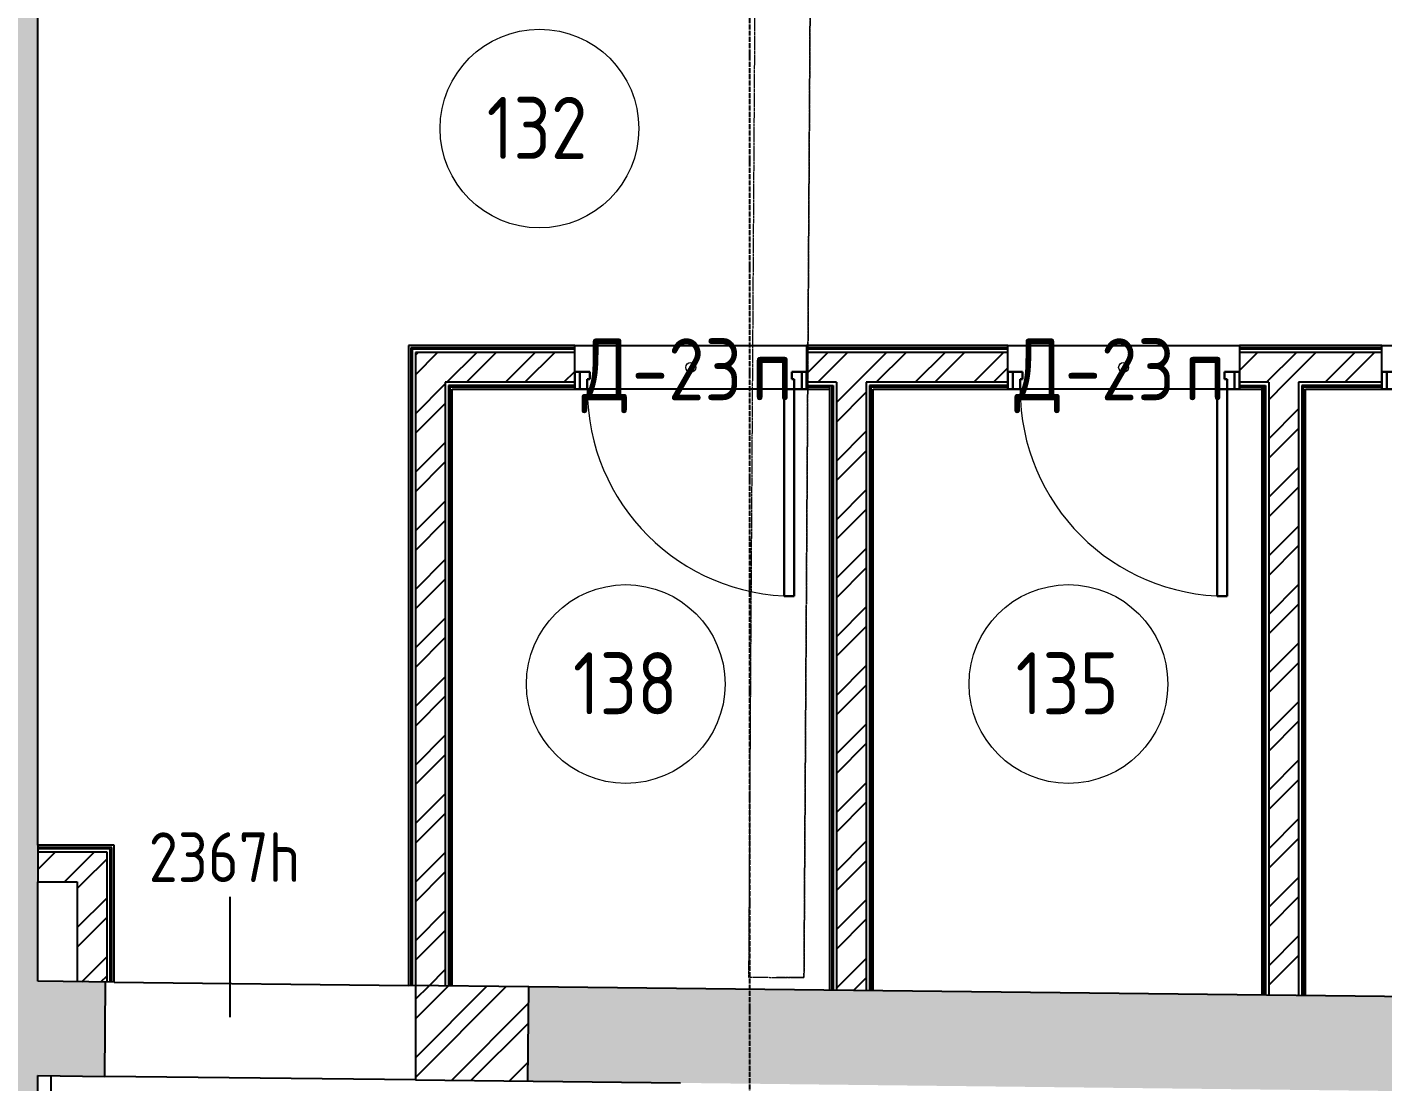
# Model space of a CAD drawing. Header units: millimetres. Extents: x -33838 to 476301, y -41806 to 120107.
# Drawn here: x 46500 to 51958, y 36887 to 41133 of the extents above; entities that cross this region are included whole.
import ezdxf

# ---------------------------------------------------------------- set-up
doc = ezdxf.new("R2010")
doc.units = ezdxf.units.MM
for name, pattern in [('ADSK_Линия сетки', [25, 20, -2.5, 0, -2.5]), ('ADSK_Сверху', [4.5, 3, -1.5]), ('ADSK_Снесено', [4.5, 3, -1.5])]:
    doc.linetypes.add(name, pattern=pattern)
for name, color, linetype, lineweight in [('Аннотация', 7, 'Continuous', 9), ('Двери', 251, 'Continuous', 18), ('Каркас', 7, 'Continuous', 18), ('Марки дверей', 7, 'Continuous', 20), ('Марки помещений', 7, 'Continuous', 20)]:
    doc.layers.add(name, color=color, linetype=linetype, lineweight=lineweight)
for name, color, linetype, lineweight, true_color in [('Линии', 7, 'Continuous', 9, 0x00a600), ('Стены внутренние', 5, 'Continuous', 18, 0x0000ff), ('Стены наружные', 1, 'ADSK_Снесено', 18, 0xff0000), ('Стены штриховка', 5, 'Continuous', 18, 0x0000ff)]:
    doc.layers.add(name, color=color, linetype=linetype, lineweight=lineweight, true_color=true_color)
doc.styles.add('GOST Common_1', font='GOST Common_0.ttf', dxfattribs={"width": 0.9, "height": 200})
doc.styles.add('GOST Common_2', font='GOST Common_0.ttf', dxfattribs={"width": 0.9, "height": 250})
pattern_1 = [(45, (0, 0), (-117.8655, 117.8655), []), (45, (78.58, 0), (-117.8655, 117.8655), [])]

# ---------------------------------------------------------------- blocks, each defined once
blk = doc.blocks.new('ADSK_БалкаЖБ_Прямоугольная - 223_1х460мм-821113-01 План 1-го этажа маркировочный')
at = {"layer": 'Каркас', "color": 253, "linetype": 'ADSK_Сверху', "true_color": 0xaaaaaa}
for p, q in [((-2939.7, 111.5), (-2939.7, -111.6)), ((-2939.7, 111.5), (2939.7, 111.5)), ((2939.7, -111.6), (2939.7, 111.5)), ((-2939.7, -111.6), (2939.7, -111.6))]:
    blk.add_line(p, q, dxfattribs=at)
at = {"layer": 'Каркас', "color": 253, "linetype": 'ADSK_Сверху', "true_color": 0xb2b2b2}
for p, q in [((-2939.7, -0.1), (-2939.7, 111.5)), ((2939.7, 111.5), (-2939.7, 111.5)), ((2939.7, 111.5), (2939.7, -0.1))]:
    blk.add_line(p, q, dxfattribs=at)
blk = doc.blocks.new('AC_Дверь_Однопольная - Д-23п 933х2200h-1983237-01 План 1-го этажа маркировочный')
at = {"layer": 'Двери', "lineweight": 30}
for p, q in [((-416.5, 921), (-376.5, 921)), ((-416.5, 88), (-416.5, 921)), ((-376.5, 921), (-376.5, 88)), ((-466.5, 88), (-446.5, 88)), ((-466.5, 18), (-466.5, 88)), ((-446.5, 88), (-416.5, 88)), ((-446.5, 18), (-446.5, 88)), ((-446.5, 88), (-446.5, 18)), ((-376.5, 88), (-416.5, 88)), ((-416.5, 88), (-416.5, 48)), ((416.5, 88), (446.5, 88)), ((416.5, 48), (416.5, 88)), ((446.5, 88), (446.5, 18)), ((446.5, 88), (466.5, 88)), ((446.5, 18), (446.5, 88)), ((466.5, 88), (466.5, 18)), ((-446.5, 18), (-466.5, 18)), ((-406.5, 18), (-446.5, 18)), ((-416.5, 48), (-406.5, 48)), ((-406.5, 48), (-406.5, 18)), ((406.5, 48), (416.5, 48)), ((406.5, 18), (406.5, 48)), ((446.5, 18), (406.5, 18)), ((466.5, 18), (446.5, 18))]:
    blk.add_line(p, q, dxfattribs=at)
at = {"layer": 'Двери'}
blk.add_arc((-416.5, 88), 833, 0, 90, dxfattribs=at)
blk = doc.blocks.new('ADSK_Марка_Помещение_ОдноЗначение - Номер-247393-01 План 1-го этажа маркировочный')
at = {"layer": 'Марки помещений'}
blk.add_circle((0, 0), 4, dxfattribs=at)
blk = doc.blocks.new('ADSK_Марка_Дверь - Марка типа и комментарии-2020407-01 План 1-го этажа маркировочный')
at = {"layer": 'Марки дверей', "lineweight": 9}
blk.add_circle((0, 0), 0.2, dxfattribs=at)

msp = doc.modelspace()

# ---------------------------------------------------------------- hatches: boundary and pattern name
at = {"layer": 'Стены внутренние', "lineweight": 25, "true_color": 0x636466}
h = msp.add_hatch(dxfattribs=at)
h.set_pattern_fill('FP_2', color=251, style=0, pattern_type=2)
h.set_pattern_definition(pattern_1)
h.paths.add_polyline_path([(48183.30183, 37273.83023), (48183.30183, 39823.48004), (48063.30183, 39823.48004), (48063.30183, 37275.18938)])
h = msp.add_hatch(dxfattribs=at)
h.set_pattern_fill('FP_2', color=251, style=0, pattern_type=2)
h.set_pattern_definition(pattern_1)
h.paths.add_polyline_path([(52887.06105, 39703.48004), (53343.30183, 39703.48004), (53343.30183, 39823.48004), (52887.06105, 39823.48004), (52887.06105, 39745.48004)])
h.paths.add_polyline_path([(49816.62174, 39703.48004), (50447.80183, 39703.48004), (50447.80183, 39823.48004), (49638.30183, 39823.48004), (49638.30183, 39703.48004), (49758.30183, 39703.48004)])
h.paths.add_polyline_path([(51380.80183, 39703.48004), (51954.06105, 39703.48004), (51954.06105, 39823.48004), (51380.80183, 39823.48004), (51380.80183, 39745.48004)])
h.paths.add_polyline_path([(48211.30183, 39703.48004), (48705.30183, 39703.48004), (48705.30183, 39823.48004), (48183.30183, 39823.48004), (48183.30183, 39703.48004), (48196.30183, 39703.48004)])
h = msp.add_hatch(dxfattribs=at)
h.set_pattern_fill('FP_2', color=251, style=0, pattern_type=2)
h.set_pattern_definition(pattern_1)
h.paths.add_polyline_path([(49878.30183, 37254.63221), (49878.30183, 39703.48004), (49758.30183, 39703.48004), (49758.30183, 37255.99136)])
h = msp.add_hatch(dxfattribs=at)
h.set_pattern_fill('FP_2', color=251, style=0, pattern_type=2)
h.set_pattern_definition(pattern_1)
h.paths.add_polyline_path([(51618.46125, 37234.9227), (51618.46125, 39703.48004), (51498.46125, 39703.48004), (51498.46125, 37236.28186)])
h = msp.add_hatch(dxfattribs=at)
h.set_pattern_fill('FP_2', color=251, style=0, pattern_type=2)
h.set_pattern_definition(pattern_1)
h.paths.add_polyline_path([(46821.81919, 37692.40632), (46821.81919, 37812.40632), (46543.2121, 37812.40632), (46543.2121, 37692.40632), (46814.81966, 37692.40632)])
h = msp.add_hatch(dxfattribs=at)
h.set_pattern_fill('FP_2', color=251, style=0, pattern_type=2)
h.set_pattern_definition(pattern_1)
h.paths.add_polyline_path([(46821.81919, 37289.25074), (46821.81919, 37692.40632), (46701.81919, 37692.40632), (46701.81919, 37290.60989), (46814.81966, 37289.33002)])
h = msp.add_hatch(color=251, dxfattribs=at)
h.paths.add_polyline_path([(53123.88611, 36837.84749), (53128.18981, 37217.82312), (48519.54258, 37270.02188), (48515.23888, 36890.04625), (52537.78268, 36844.48585)])
h.paths.add_polyline_path([(46812.86968, 36909.32773), (46814.81966, 37289.33002), (46543.2121, 37292.40632), (46543.2121, 36912.38194), (46595.52434, 36911.78944)])
h = msp.add_hatch(dxfattribs=at)
h.set_pattern_fill('FP_2', color=251, style=0, pattern_type=2)
h.set_pattern_definition(pattern_1)
h.paths.add_polyline_path([(48515.23888, 36890.04625), (48519.54258, 37270.02188), (48063.30183, 37275.18938), (48063.30183, 36895.16501)])
at = {"layer": 'Стены наружные', "linetype": 'Continuous', "lineweight": 25, "true_color": 0x636466}
h = msp.add_hatch(color=251, dxfattribs=at)
h.paths.add_polyline_path([(46033.2121, 20934.05859), (46543.2121, 20934.05859), (46543.2121, 22119.16969), (46033.2121, 22119.16969)])
h.paths.add_polyline_path([(46033.2121, 23889.16969), (46543.2121, 23889.16969), (46543.2121, 26071.14638), (46033.2121, 26071.14638), (46033.2121, 23912.97253)])
h.paths.add_polyline_path([(46033.2121, 27841.14638), (46543.2121, 27841.14638), (46543.2121, 30057.44422), (46033.2121, 30057.44422)])
h.paths.add_polyline_path([(46033.2121, 31827.44422), (46543.2121, 31827.44422), (46543.2121, 34118.80772), (46033.2121, 34118.80772), (46033.2121, 31880.65881)])
h.paths.add_polyline_path([(46396.03418, 35888.80772), (46543.2121, 35888.80772), (46543.2121, 43249.20652), (46033.2121, 43249.20652), (46033.2121, 35888.80772), (46393.72604, 35888.80772)])

# ---------------------------------------------------------------- linework, layer by layer
at = {"linetype": 'ADSK_Линия сетки', "lineweight": 25}
msp.add_line((49409.91035, -4984.78696), (49409.91035, 44534.78674), dxfattribs=at)
at = {"layer": 'Аннотация', "color": 251, "lineweight": 25, "true_color": 0x636466}
msp.add_line((47317.20593, 37148.22501), (47317.20593, 37632.2458), dxfattribs=at)
at = {"layer": 'Линии', "color": 251, "lineweight": 25, "true_color": 0x636466}
msp.add_line((46595.52434, 36911.78944), (46593.93974, 36678.06152), dxfattribs=at)
at = {"layer": 'Стены внутренние', "color": 251, "lineweight": 25, "true_color": 0x636466}
for p, q in [((48035.30183, 39851.48004), (48035.30183, 37275.50652)), ((48705.30183, 39851.48004), (48035.30183, 39851.48004)), ((48705.30183, 39745.48004), (48705.30183, 39851.48004)), ((48705.30183, 39851.48004), (49638.30183, 39851.48004)), ((50447.80183, 39851.48004), (49638.30183, 39851.48004)), ((49638.30183, 39851.48004), (49638.30183, 39745.48004)), ((50447.80183, 39745.48004), (50447.80183, 39851.48004)), ((50447.80183, 39851.48004), (51380.80183, 39851.48004)), ((51954.06105, 39851.48004), (51380.80183, 39851.48004)), ((51380.80183, 39851.48004), (51380.80183, 39745.48004)), ((51954.06105, 39745.48004), (51954.06105, 39851.48004)), ((51954.06105, 39851.48004), (52887.06105, 39851.48004)), ((48211.30183, 37273.51309), (48211.30183, 39675.48004)), ((48211.30183, 39675.48004), (48705.30183, 39675.48004)), ((49548.30183, 39675.48004), (48755.30183, 39675.48004)), ((49638.30183, 39675.48004), (49730.30183, 39675.48004)), ((49730.30183, 39675.48004), (49730.30183, 37256.3085)), ((49906.30183, 39675.48004), (50447.80183, 39675.48004)), ((49906.30183, 37254.31507), (49906.30183, 39675.48004)), ((51290.80183, 39675.48004), (50497.80183, 39675.48004)), ((51380.80183, 39675.48004), (51470.46125, 39675.48004)), ((51470.46125, 39675.48004), (51470.46125, 37236.59899)), ((51646.46125, 39675.48004), (51954.06105, 39675.48004)), ((51646.46125, 37234.60557), (51646.46125, 39675.48004)), ((46849.81919, 37840.40632), (46543.2121, 37840.40632)), ((46543.2121, 37840.40632), (46543.2121, 37692.40632)), ((46849.81919, 37288.93361), (46849.81919, 37840.40632)), ((46543.2121, 37692.40632), (46701.81919, 37692.40632)), ((46701.81919, 37692.40632), (46701.81919, 37290.60989)), ((46849.81919, 37288.93361), (46543.2121, 37292.40632)), ((46812.86968, 36909.32773), (46814.81966, 37289.33002)), ((46849.81919, 37288.93361), (48035.30183, 37275.50652)), ((48519.54258, 37270.02188), (48035.30183, 37275.50652)), ((48063.30183, 37275.18938), (48063.30183, 36895.16501)), ((48515.23888, 36890.04625), (48519.54258, 37270.02188)), ((53315.30183, 37215.70384), (48519.54258, 37270.02188)), ((46543.2121, 36912.38194), (46812.86968, 36909.32773)), ((48063.30183, 36895.16501), (46812.86968, 36909.32773)), ((48063.30183, 36895.16501), (49130.8144, 36883.07408))]:
    msp.add_line(p, q, dxfattribs=at)
at = {"layer": 'Стены наружные', "color": 251, "linetype": 'Continuous', "lineweight": 25, "true_color": 0x636466}
for p, q in [((46543.2121, 37840.40632), (46543.2121, 41262.5935)), ((46543.2121, 37292.40632), (46543.2121, 37692.40632)), ((46543.2121, 35888.80772), (46543.2121, 36912.38194))]:
    msp.add_line(p, q, dxfattribs=at)
at = {"layer": 'Стены штриховка', "color": 251, "lineweight": 25, "true_color": 0x636466}
for p, q in [((48044.30183, 39842.48004), (48044.30183, 37275.40458)), ((48705.30183, 39842.48004), (48044.30183, 39842.48004)), ((48050.30183, 39836.48004), (48050.30183, 37275.33662)), ((48705.30183, 39836.48004), (48050.30183, 39836.48004)), ((48063.30183, 39823.48004), (48063.30183, 37275.18938)), ((48705.30183, 39823.48004), (48063.30183, 39823.48004)), ((50447.80183, 39842.48004), (49638.30183, 39842.48004)), ((50447.80183, 39836.48004), (49638.30183, 39836.48004)), ((50447.80183, 39823.48004), (49638.30183, 39823.48004)), ((51954.06105, 39842.48004), (51380.80183, 39842.48004)), ((51954.06105, 39836.48004), (51380.80183, 39836.48004)), ((51954.06105, 39823.48004), (51380.80183, 39823.48004)), ((48183.30183, 39703.48004), (48183.30183, 37273.83023)), ((48705.30183, 39703.48004), (48183.30183, 39703.48004)), ((48196.30183, 39690.48004), (48196.30183, 37273.68299)), ((48705.30183, 39690.48004), (48196.30183, 39690.48004)), ((48202.30183, 39684.48004), (48202.30183, 37273.61503)), ((48705.30183, 39684.48004), (48202.30183, 39684.48004)), ((49758.30183, 39703.48004), (49638.30183, 39703.48004)), ((49638.30183, 39690.48004), (49745.30183, 39690.48004)), ((49730.30183, 39684.48004), (49638.30183, 39684.48004)), ((49730.30183, 39690.48004), (49730.30183, 39675.48004)), ((49739.30183, 39690.48004), (49739.30183, 37256.20656)), ((49745.30183, 39690.48004), (49745.30183, 37256.1386)), ((49758.30183, 39703.48004), (49758.30183, 37255.99136)), ((50447.80183, 39703.48004), (49878.30183, 39703.48004)), ((49878.30183, 39703.48004), (49878.30183, 37254.63221)), ((50447.80183, 39690.48004), (49891.30183, 39690.48004)), ((49891.30183, 39690.48004), (49891.30183, 37254.48497)), ((50447.80183, 39684.48004), (49897.30183, 39684.48004)), ((49897.30183, 39684.48004), (49897.30183, 37254.41701)), ((51498.46125, 39703.48004), (51380.80183, 39703.48004)), ((51380.80183, 39690.48004), (51485.46125, 39690.48004)), ((51470.46125, 39684.48004), (51380.80183, 39684.48004)), ((51470.46125, 39690.48004), (51470.46125, 39675.48004)), ((51479.46125, 39690.48004), (51479.46125, 37236.49706)), ((51485.46125, 39690.48004), (51485.46125, 37236.4291)), ((51498.46125, 39703.48004), (51498.46125, 37236.28186)), ((51954.06105, 39703.48004), (51618.46125, 39703.48004)), ((51618.46125, 39703.48004), (51618.46125, 37234.9227)), ((51954.06105, 39690.48004), (51631.46125, 39690.48004)), ((51631.46125, 39690.48004), (51631.46125, 37234.77546)), ((51954.06105, 39684.48004), (51637.46125, 39684.48004)), ((51637.46125, 39684.48004), (51637.46125, 37234.70751)), ((46840.81919, 37831.40632), (46543.2121, 37831.40632)), ((46840.81919, 37289.03554), (46840.81919, 37831.40632)), ((46834.81919, 37825.40632), (46543.2121, 37825.40632)), ((46821.81919, 37812.40632), (46543.2121, 37812.40632)), ((46821.81919, 37289.25074), (46821.81919, 37812.40632)), ((46834.81919, 37289.1035), (46834.81919, 37825.40632))]:
    msp.add_line(p, q, dxfattribs=at)

# ---------------------------------------------------------------- block references
at = {"layer": 'Двери', "color": 251, "lineweight": 25, "true_color": 0x636466, "rotation": 180}
for p in [(49171.80183, 39763.48004), (50914.30183, 39763.48004), (52420.56105, 39763.48004)]:
    msp.add_blockref('AC_Дверь_Однопольная - Д-23п 933х2200h-1983237-01 План 1-го этажа маркировочный', p, dxfattribs=at)
at = {"layer": 'Каркас', "color": 251, "linetype": 'ADSK_Сверху', "lineweight": 25, "true_color": 0x636466, "rotation": 269.6370027793602}
msp.add_blockref('ADSK_БалкаЖБ_Прямоугольная - 223_1х460мм-821113-01 План 1-го этажа маркировочный', (49534.62807, 40247.61679), dxfattribs=at)
at = {"layer": 'Марки дверей', "color": 251, "lineweight": 25, "true_color": 0x636466, "xscale": 99.99999999999993, "yscale": 99.99999999999993, "zscale": 99.99999999999993}
for p in [(49171.80183, 39763.48004), (50914.30183, 39763.48004)]:
    msp.add_blockref('ADSK_Марка_Дверь - Марка типа и комментарии-2020407-01 План 1-го этажа маркировочный', p, dxfattribs=at)
at = {"layer": 'Марки помещений', "color": 251, "lineweight": 25, "true_color": 0x636466, "xscale": 99.99999999999993, "yscale": 99.99999999999993, "zscale": 99.99999999999993}
for p in [(48562.68159, 40724.71553), (48910.09566, 38488.86561), (50692.30743, 38488.86561)]:
    msp.add_blockref('ADSK_Марка_Помещение_ОдноЗначение - Номер-247393-01 План 1-го этажа маркировочный', p, dxfattribs=at)

# ---------------------------------------------------------------- texts
at = {"layer": 'Аннотация', "color": 251, "lineweight": 25, "true_color": 0x636466, "insert": (46989.60593, 37891.81872), "char_height": 200, "width": 786.4554375, "attachment_point": 1, "style": 'GOST Common_1'}
msp.add_mtext('2367h', dxfattribs=at)
at = {"layer": 'Марки дверей', "color": 251, "lineweight": 25, "true_color": 0x636466, "char_height": 250, "attachment_point": 1, "style": 'GOST Common_2'}
for s, insert, width in [('\\fGOST Common|b0|i0|c204|p34|;\\W.9;Д', (48731.97255, 39880.49314), 245.316375), ('-23', (48934.3788, 39880.49314), 584.4301875), ('\\fGOST Common|b0|i0|c204|p34|;\\W.9;Д', (50474.47255, 39880.49314), 245.316375), ('-23', (50676.8788, 39880.49314), 584.4301875), ('\\fGOST Common|b0|i0|c204|p34|;\\W.9;п', (49416.58193, 39880.49314), 194.8100625), ('\\fGOST Common|b0|i0|c204|p34|;\\W.9;п', (51159.08193, 39880.49314), 194.8100625)]:
    msp.add_mtext(s, dxfattribs=dict(at, insert=insert, width=width))
at = {"layer": 'Марки помещений', "color": 251, "lineweight": 25, "true_color": 0x636466, "char_height": 250, "width": 526.7086875, "attachment_point": 1, "style": 'GOST Common_2'}
for s, insert in [('132', (48350.27433, 40852.44061)), ('138', (48697.68841, 38616.59068)), ('135', (50479.90017, 38616.59068))]:
    msp.add_mtext(s, dxfattribs=dict(at, insert=insert))

doc.saveas('drawing.dxf')
